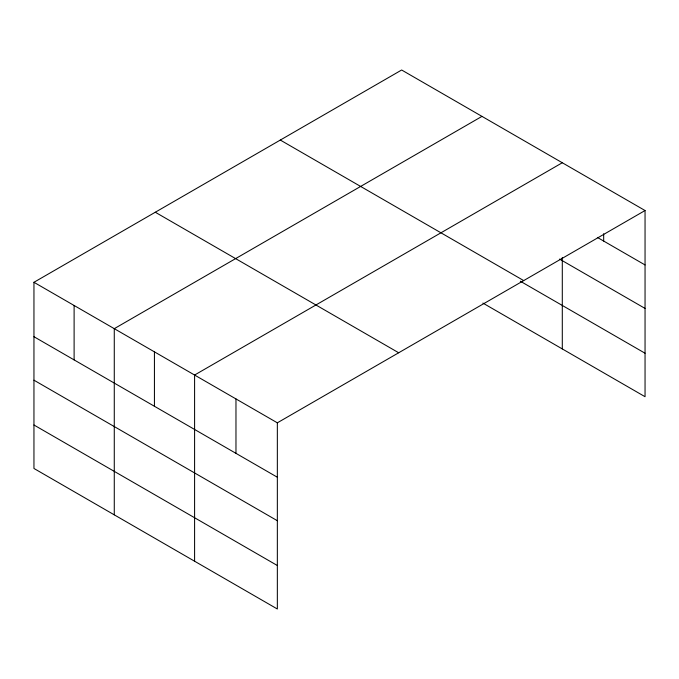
<?xml version="1.0" encoding="UTF-8"?>
<svg xmlns="http://www.w3.org/2000/svg" width="679" height="679" viewBox="0 0 679 679"><rect width="100%" height="100%" fill="white"/><g stroke="black" fill="none" stroke-linecap="round" stroke-linejoin="round"><path stroke-width="1.02" d="M645.05 210.532L401.654 70.005L33.95 282.294L33.95 468.468L277.346 608.995L277.346 422.822L645.05 210.532L645.05 396.706L482.888 303.08M562.297 257.468L562.297 348.93M481.971 116.381L114.276 328.67L114.276 514.843M562.297 162.748L194.593 375.037L194.593 561.219M597.376 237.421L645.05 264.946M559.555 259.072L645.05 308.427M280.308 140.061L523.713 280.588M520.309 281.208L645.05 353.224M155.287 212.238L398.692 352.766M33.95 282.294L277.346 422.822M33.95 336.708L277.346 477.235M33.95 380.189L277.346 520.717M33.95 424.995L277.346 565.514M603.673 233.729L603.673 241.062M235.969 398.929L235.969 453.351M154.43 351.849L154.43 406.271M74.113 305.482L74.113 359.895"/></g></svg>
